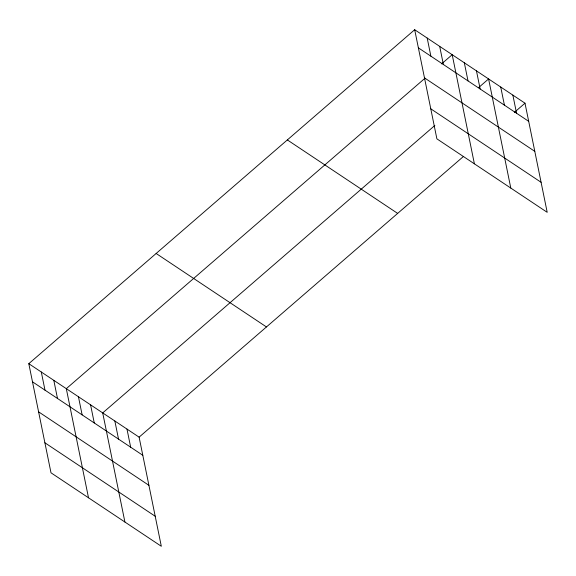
<?xml version="1.0" encoding="UTF-8"?>
<svg xmlns="http://www.w3.org/2000/svg" width="576" height="576" viewBox="0 0 576 576"><rect width="100%" height="100%" fill="white"/><g stroke="black" fill="none" stroke-linecap="round" stroke-linejoin="round"><path stroke-width="0.86" d="M28.8 363.686L139.111 437.155L161.316 546.278L51.005 472.81L28.8 363.686L414.684 29.722L524.995 103.19L547.2 212.314L436.889 138.845L414.684 29.722M425.002 78.235L66.305 388.663L88.51 497.786M441.583 63.886L452.196 54.706L474.394 163.829M434.873 125.438L102.708 412.913L124.913 522.029M478.649 87.559L488.592 78.948L510.797 188.071M139.111 437.155L463.32 156.578M514.39 112.378L524.995 103.19M418.378 47.851L528.689 121.327M424.483 77.882L534.794 151.351M430.776 108.821L541.094 182.29M287.345 139.932L397.656 213.401M156.139 253.476L266.458 326.945M32.486 381.816L142.805 455.285M38.599 411.84L148.91 485.316M44.892 442.778L155.203 516.254M512.863 95.112L516.557 113.242M500.731 87.034L504.418 105.163M476.46 70.87L480.154 88.999M464.328 62.784L468.014 80.914M439.69 46.375L443.376 64.505M427.19 38.052L430.877 56.182M126.979 429.07L130.666 447.206M114.847 420.991L118.534 439.121M90.576 404.827L94.262 422.957M78.444 396.749L82.13 414.878M53.806 380.34L57.492 398.47M41.299 372.01L44.993 390.139"/></g></svg>
